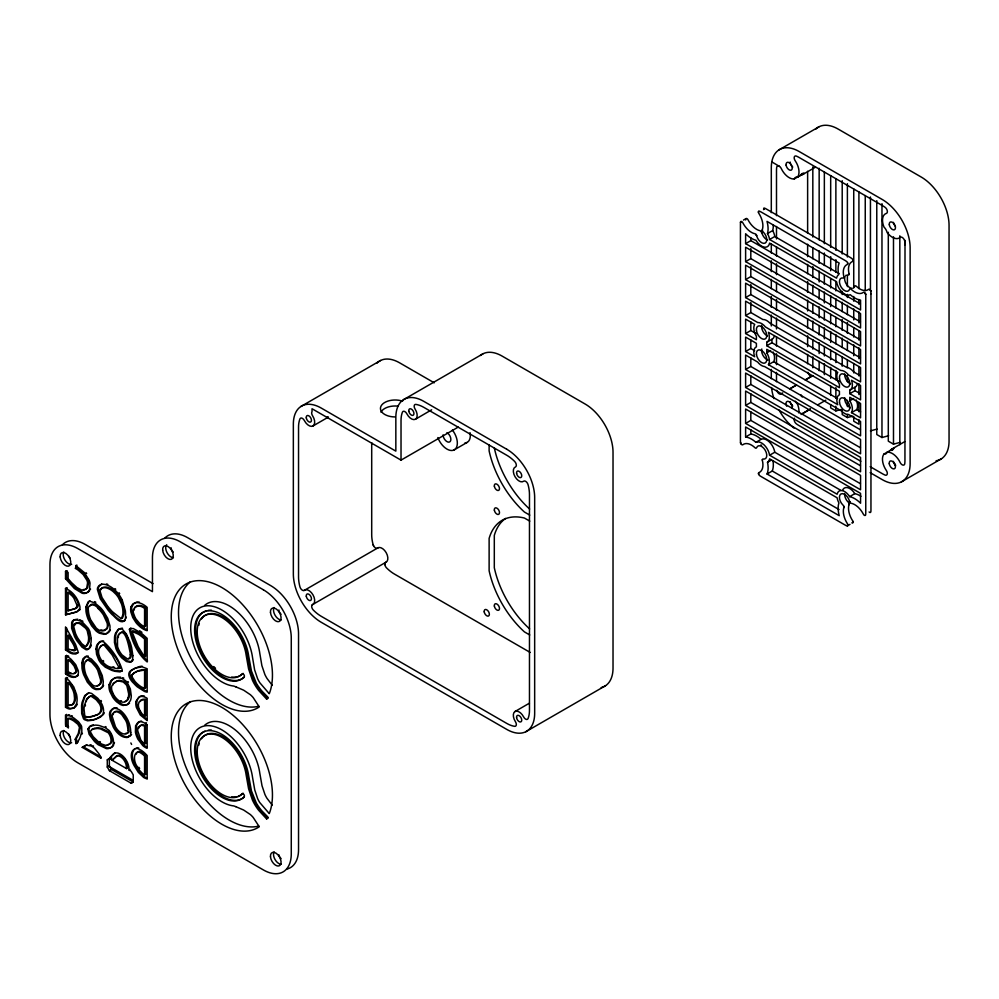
<?xml version="1.0" encoding="UTF-8"?>
<svg xmlns="http://www.w3.org/2000/svg" width="999" height="999" viewBox="0 0 999 999"><rect width="100%" height="100%" fill="white"/><g stroke="black" fill="none" stroke-linecap="round" stroke-linejoin="round"><path stroke-width="1.5" d="M530.194 652.447L394.405 574.05A32.105 18.544 60 0 1 386.526 567.869A3.671 2.123 60 0 1 384.877 564.622L384.877 563.573A3.671 2.123 60 0 1 385.764 562.325A8.254 4.77 60 0 0 386.151 552.609A8.254 4.77 60 0 0 377.547 548.076A3.671 2.123 60 0 1 373.576 545.804L373.114 544.642A32.105 18.544 60 0 1 371.703 534.727L371.703 442.657M758.453 211.85L758.578 211.451A1.836 1.061 60 0 1 759.615 211.239A29.908 17.27 60 0 1 761.575 212.263L844.605 260.202A29.92 17.27 60 0 1 846.565 261.438A1.836 1.061 60 0 1 847.602 262.837L847.664 264.086A1.836 1.061 60 0 1 847.289 264.485A16.146 9.328 60 0 0 843.843 276.586L843.805 277.597A1.836 1.061 60 0 1 843.006 277.997A7.343 4.233 60 0 0 840.946 286.738A7.343 4.233 60 0 0 849.55 289.323L850.087 288.823A1.836 1.061 60 0 1 851.185 289.298A16.146 9.328 60 0 0 863.386 292.357A1.836 1.061 60 0 1 865.309 293.419L865.671 294.518A29.92 17.27 60 0 1 865.771 296.84L865.758 512.562A29.908 17.27 60 0 1 865.671 514.697L865.634 514.922M763.648 209.353L763.773 208.454A1.836 1.061 60 0 1 764.809 208.242A29.908 17.27 60 0 1 766.77 209.266L849.799 257.205A29.92 17.27 60 0 1 851.76 258.441A1.836 1.061 60 0 1 852.796 259.84L852.859 261.089A1.836 1.061 60 0 1 852.484 261.488A16.146 9.328 60 0 0 849.025 273.589L849 274.6A1.836 1.061 60 0 1 848.201 275A7.343 4.233 60 0 0 847.514 274.925M852.796 259.84L852.859 261.089L852.871 260.127M740.559 222.04L740.521 222.265A29.908 17.27 60 0 0 740.434 224.475L740.434 440.197A29.908 17.27 60 0 0 740.521 442.607L740.883 443.706A1.836 1.061 60 0 0 742.806 444.742A16.146 9.328 60 0 1 755.007 447.739A1.836 1.061 60 0 0 756.093 448.214L756.643 447.714A7.343 4.233 60 0 1 765.234 450.274A7.343 4.233 60 0 1 763.199 459.041A1.836 1.061 60 0 0 762.412 459.44L762.374 460.452A16.146 9.328 60 0 1 758.965 472.589A1.836 1.061 60 0 0 758.591 472.989L758.503 473.426M740.871 221.566L740.521 222.265L740.871 221.566A1.836 1.061 60 0 1 742.794 222.74A16.146 9.328 60 0 0 755.007 233.778A1.836 1.061 60 0 1 756.093 234.553L756.643 235.677A7.343 4.233 60 0 0 765.246 243.032A7.343 4.233 60 0 0 763.174 231.905A1.836 1.061 60 0 1 762.374 230.582L762.349 229.533A16.146 9.328 60 0 0 758.89 213.449A1.836 1.061 60 0 1 758.528 212.625L758.441 212.088M758.516 473.688L758.653 474.238A1.836 1.061 60 0 0 759.69 475.636A29.908 17.27 60 0 0 761.575 476.823L844.605 524.762A29.908 17.27 60 0 0 846.628 525.824A1.836 1.061 60 0 0 847.664 525.611L847.714 524.425A1.836 1.061 60 0 0 847.352 523.601A16.146 9.328 60 0 1 843.88 507.517L843.793 506.331A1.836 1.061 60 0 0 843.031 505.144A7.343 4.233 60 0 1 840.933 493.993A7.343 4.233 60 0 1 849.55 501.348L850.186 502.597A1.836 1.061 60 0 0 851.185 503.259A16.146 9.328 60 0 1 863.398 514.223A1.836 1.061 60 0 0 865.459 515.272L865.459 515.272M847.739 525.424L847.714 524.425L847.664 525.611M851.822 522.827A1.836 1.061 60 0 0 852.846 522.614L852.909 521.428A1.836 1.061 60 0 0 852.534 520.604A16.146 9.328 60 0 1 849.063 504.52L848.988 503.334A1.836 1.061 60 0 0 848.226 502.147A7.343 4.233 60 0 1 844.667 493.506M852.984 522.215L852.909 521.428L852.846 522.614M758.466 212.35L758.578 211.451M763.773 208.454L763.711 209.628L763.686 208.629M77.398 606.193L73.889 598.176A18.094 10.452 60 0 0 71.803 595.629L68.119 592.494L69.156 591.895L72.84 595.029A18.094 10.452 60 0 1 74.925 597.577C77.91 600.686 80.882 607.842 74.376 608.791M843.918 506.855L843.88 507.517L843.793 506.331M849.113 503.858L849.063 504.52L848.988 503.334M384.877 563.573L384.877 564.622M131.943 631.555L138.037 646.465L144.58 656.942L145.617 656.343L145.617 638.398L142.657 635.926A43.132 24.9 60 0 0 139.56 633.703C137.7 631.83 130.544 629.62 133.067 631.805M847.751 263.649L847.602 262.837M119.518 668.368L112.088 654.869L104.271 645.317A5.17 2.985 60 0 0 103.147 644.879C92.445 649.263 102.422 666.72 112 667.382A51.761 29.883 60 0 0 114.835 668.156C129.608 672.177 108.129 647.602 105.307 644.717A5.17 2.985 60 0 0 104.183 644.28L100.824 646.003M745.654 219.992A29.908 17.27 60 0 1 745.704 219.268L745.754 219.043M68.119 592.494L68.119 610.764L75.25 608.603L77.422 605.906M75 624.974L75.125 624.363A6.094 3.521 60 0 1 75.912 623.089L79.146 622.627A14.835 8.566 60 0 1 81.344 623.413L86.438 627.459A8.179 4.72 60 0 1 87.3 628.571A7.48 4.321 60 0 1 88.287 630.269L89.573 638.96A30.07 17.358 60 0 1 89.073 642.045L86.913 645.779A3.097 1.786 60 0 1 86.526 645.816M126.061 618.169L126.299 617.107M762.299 229.758L762.374 230.582M118.269 637.624L118.481 636.675M68.119 635.514L68.119 648.863L73.801 650.761A9.316 5.382 60 0 0 74.775 650.599C75.762 645.604 69.893 640.322 68.119 635.514L69.156 634.914L73.589 642.719L76.074 647.839L75.936 649.949A9.316 5.382 60 0 1 74.838 650.162L72.328 649.762M869.118 511.963A1.836 1.061 60 0 0 870.641 512.275L870.866 511.7A29.908 17.27 60 0 0 870.953 509.565L870.953 293.831M743.468 220.067L746.066 218.569A1.836 1.061 60 0 1 747.989 219.743A16.146 9.328 60 0 0 760.202 230.781A1.836 1.061 60 0 1 761.288 231.556L761.825 232.68A7.343 4.233 60 0 0 767.544 240.06M82.18 734.003L82.405 733.191M86.214 701.648L86.551 700.624M90.946 646.303L91.334 645.167M128.097 697.814L127.298 699.662A14.473 8.354 60 0 1 125.487 701.535L125.1 701.735A12.562 7.255 60 0 1 123.676 702.135A11.439 6.606 60 0 1 121.528 701.935A10.365 5.982 60 0 1 119.455 700.986L118.007 699.937A12.825 7.405 60 0 1 115.597 697.489A12.537 7.243 60 0 1 113.636 694.655L111.938 690.671A8.929 5.157 60 0 1 111.563 687.799A9.391 5.42 60 0 1 111.763 686.163L113.199 683.466L116.059 681.543A24.013 13.861 60 0 1 118.706 681.018L123.252 682.005L126.199 684.79A7.605 4.396 60 0 1 126.948 686.101L128.684 693.905A18.881 10.902 60 0 1 128.097 697.814M100.112 647.589L100.412 646.79M131.206 675.574L134.99 681.43A26.149 15.097 60 0 0 137.188 683.641A22.378 12.925 60 0 0 141.259 686.825L144.58 688.411L145.617 687.811L145.617 669.817L142.108 669.617L138.124 670.816A68.469 39.535 60 0 0 134.977 672.477L131.618 674.937L131.356 676.51M119.405 668.418L120.679 667.669L117.82 667.894M113.012 684.902L113.312 684.215M85.976 661.613L87.949 659.427A5.02 2.897 60 0 1 88.986 659.44L92.645 661.675L96.741 666.42A19.156 11.051 60 0 1 98.739 669.692L101.399 676.748L101.536 681.555A12.887 7.443 60 0 1 100.574 683.953L97.265 685.776M104.308 712.824L103.709 714.048M89.922 606.068C91.733 601.523 97.153 605.781 99.176 607.929A23.052 13.312 60 0 1 102.123 611.126A21.778 12.575 60 0 1 104.483 614.373L108.104 622.327A10.065 5.819 60 0 1 108.441 624.737L107.33 628.658L103.434 630.357M76.773 705.232L77.235 704.258M133.292 659.627L132.542 660.826M86.938 699.687L88.811 696.815L91.359 695.704A7.792 4.495 60 0 1 92.632 695.916L96.891 698.863A14.848 8.579 60 0 1 99.038 701.423C103.509 705.744 103.059 713.786 96.029 715.022A84.64 48.876 60 0 1 91.708 716.358L90.547 716.595M109.902 630.993L110.39 630.044M108.866 759.04L113.012 754.345A12.425 7.168 60 0 1 121.803 755.107A12.425 7.168 60 0 1 128.809 766.645L129.133 770.092L131.094 771.216L133.242 774.887L133.229 782.042L131.094 783.204L109.428 770.691L107.28 767.057L107.28 759.864L111.501 757.504L107.28 759.864M132.38 631.468L138.524 634.303A43.132 24.9 60 0 1 141.608 636.525L144.58 638.998L144.58 656.942M139.985 701.585L142.22 699.487A12.6 7.268 60 0 1 144.43 699.238L145.617 699.475L145.617 715.559L144.58 716.158L143.731 715.471A11.014 6.356 60 0 1 141.408 712.911L139.323 709.265A8.566 4.945 60 0 1 138.661 707.192A8.916 5.145 60 0 1 138.386 704.932L138.948 702.185L141.184 700.087M125.412 619.88L124.625 620.891M90.459 647.29L88.449 649.075A6.681 3.859 60 0 1 86.913 649.063L83.029 646.553L77.897 640.047A26.898 15.534 60 0 1 75.624 635.963L72.665 627.659L72.715 621.915A10.09 5.832 60 0 1 74.251 619.78L77.697 619.168M134.865 607.792L137.15 605.719L140.285 605.456A17.333 10.002 60 0 1 143.981 606.743L145.617 607.729L145.617 626.136L144.58 626.735L142.457 625.561A17.395 10.04 60 0 1 139.361 623.051L136.164 619.205A12.675 7.318 60 0 1 135.077 617.382L133.479 613.174A8.504 4.908 60 0 1 133.391 609.602L135.402 606.68L139.248 606.056A17.333 10.002 60 0 1 142.944 607.342L144.58 608.329L144.58 626.735M68.119 718.531L69.78 718.094A22.14 12.787 60 0 1 72.153 718.943A24.413 14.098 60 0 1 74.7 720.316L78.871 723.663L80.407 726.46A6.918 3.996 60 0 1 80.444 727.122L79.308 732.879L76.249 738.673A14.673 8.479 60 0 1 76.873 742.894L75.837 743.493A14.673 8.479 60 0 0 75.212 739.272L78.272 733.478L79.408 727.722A6.918 3.996 60 0 0 79.371 727.06L77.835 724.263L73.664 720.916A24.413 14.098 60 0 0 71.116 719.542A22.14 12.787 60 0 0 68.731 718.693L68.119 718.531L68.119 724.987A13.761 7.942 60 0 0 68.419 727.984A14.673 8.479 60 0 0 65.684 725.898A17.47 10.09 60 0 1 65.497 723.438L65.522 714.984L69.543 715.871A27.035 15.609 60 0 1 73.988 718.106L78.471 721.69L81.169 725.386A5.482 3.159 60 0 1 81.668 726.735L81.868 731.33L80.257 737.062A53.147 30.682 60 0 1 78.197 741.021L76.099 743.681L78.222 741.82M113.761 712.961L114.81 711.8A10.589 6.106 60 0 1 119.318 711.663L120.954 712.549A9.878 5.694 60 0 1 122.914 714.21L126.736 719.867A15.385 8.891 60 0 1 128.034 723.051L129.108 731.768A11.126 6.419 60 0 1 125.487 733.428M113.724 683.516L117.095 680.943A24.013 13.861 60 0 1 119.743 680.419L124.288 681.405L127.235 684.19A7.605 4.396 60 0 1 127.984 685.501L129.72 693.306A18.881 10.902 60 0 1 129.133 697.215L128.334 699.063A14.473 8.354 60 0 1 126.523 700.936L126.136 701.136A12.562 7.255 60 0 1 124.713 701.535M91.808 729.707L94.555 728.171L98.227 727.884A38.099 22.003 60 0 1 101.611 728.358L109.341 732.192A8.679 5.007 60 0 1 109.678 743.955L108.704 744.442A12.338 7.118 60 0 1 107.293 744.705M112.1 760.251L115.11 757.317A8.417 4.858 60 0 1 120.18 756.555L121.428 757.367A8.417 4.858 60 0 1 126.299 766.046L126.548 768.593L127.547 767.969L127.335 765.446A8.417 4.858 60 0 0 122.465 756.767L121.216 755.956A8.417 4.858 60 0 0 116.159 756.718L112.1 760.251L126.548 768.593L127.547 767.444L126.511 768.044M870.953 293.856A29.92 17.27 60 0 0 870.866 291.533L870.504 290.422A1.836 1.061 60 0 0 868.581 289.373A16.146 9.328 60 0 1 856.368 286.301A1.836 1.061 60 0 0 855.281 285.826L854.732 286.326A7.343 4.233 60 0 1 854.095 287.462M76.224 706.106L74.026 707.991L70.579 708.441A12.413 7.168 60 0 1 66.558 706.643L65.522 707.242L65.522 678.084A12.413 7.168 60 0 1 68.956 680.456L73.764 686.9L76.548 694.405A20.667 11.938 60 0 1 76.573 703.783L73.814 708.104L69.543 709.04A12.413 7.168 60 0 1 65.522 707.242M80.22 609.502L76.823 611.788L65.522 614.822L65.522 588.423L67.395 588.074M103.309 714.597L95.867 719.18A97.328 56.194 60 0 1 92.158 720.279L87.575 720.816L84.391 719.63A3.634 2.098 60 0 1 83.429 718.568L81.693 713.623L81.568 705.831A47.003 27.135 60 0 1 82.08 702.384L84.74 695.516L88.986 692.981A11.788 6.806 60 0 1 91.733 693.531L97.727 698.214A17.895 10.327 60 0 1 99.937 701.048C103.834 705.818 106.056 714.922 98.876 717.869M78.334 675.262L77.672 675.898M109.291 631.793L107.78 632.991A17.383 10.04 60 0 1 104.907 633.716L100.4 632.604A14.973 8.641 60 0 1 96.878 630.144L92.657 625.199L89.336 619.043A22.502 12.987 60 0 1 87.025 610.801L87.025 605.307L89.148 601.286A10.24 5.907 60 0 1 89.96 600.861M75.187 650.374L75.387 649.625M129.545 703.196L127.235 704.645L124.326 704.857A14.535 8.392 60 0 1 121.054 703.708L117.707 701.286A16.109 9.303 60 0 1 113.736 696.59L110.926 690.933A12.7 7.33 60 0 1 110.052 684.715L111.826 680.219L114.848 677.921M126.973 737.637L129.021 735.888M82.218 747.364L86.413 745.204L91.096 745.966A13.099 7.567 60 0 1 94.63 748.376L98.926 753.758A17.308 9.99 60 0 1 101.149 758.291L82.218 747.364L86.851 744.73M78.446 652.647L73.751 653.246A21.154 12.213 60 0 1 70.717 652.135L66.558 649.325L66.558 627.847M138.873 721.915L136.626 725.149L136.451 731.518A15.872 9.166 60 0 0 139.048 738.748L143.756 744.929A12.637 7.293 60 0 0 147.103 747.24M134.016 673.126L132.33 674.8A3.322 1.923 60 0 0 132.168 675.224L132.305 675.711M129.133 770.092L130.082 769.43M761.613 445.054L761.288 445.217A1.836 1.061 60 0 1 760.639 445.079M458.241 427.097L401.024 460.127L401.024 420.417A32.105 18.544 60 0 1 402.435 412.137A3.671 2.123 60 0 1 406.868 413.811A8.254 4.77 60 0 0 415.472 419.23L431.643 409.802M891.52 449.275L904.819 441.583M300.849 406.518L380.557 360.502M778.87 149.95L819.03 126.773M529.395 703.196L515.022 711.5A8.254 4.77 60 0 0 515.409 721.665A3.671 2.123 60 0 1 514.647 726.335A32.105 18.544 60 0 1 506.768 723.413L321.241 616.308A32.105 18.544 60 0 1 313.361 610.127A3.671 2.123 60 0 1 312.6 604.57A8.254 4.77 60 0 0 312.987 594.855A8.254 4.77 60 0 0 304.37 590.322A3.671 2.123 60 0 1 299.95 586.888A32.105 18.544 60 0 1 298.539 576.972L298.539 427.16A32.105 18.544 60 0 1 299.95 418.881A3.671 2.123 60 0 1 304.37 420.554A8.254 4.77 60 0 0 312.987 425.974L328.421 417.058L327.21 417.082M65.522 571.366A14.673 8.479 60 0 0 68.119 572.464L68.119 578.571L68.968 579.632A41.658 24.051 60 0 0 71.791 582.842L76.886 587.512L81.456 589.947A11.114 6.419 60 0 0 84.103 589.972L85.277 589.41A13.661 7.88 60 0 0 86.701 587.899L87.587 582.979A8.067 4.658 60 0 0 86.863 580.244L83.129 574.512L78.134 570.117A33.467 19.318 60 0 0 76.186 568.843L75.437 568.394A14.673 8.479 60 0 0 75.837 565.634L84.316 572.514L89.236 580.382A11.713 6.768 60 0 1 90.022 583.229L89.498 589.647A16.796 9.703 60 0 1 87.1 592.619L85.277 593.369A14.923 8.616 60 0 1 82.168 593.244L74.401 588.536L65.522 578.721L65.522 571.366L66.558 570.766A14.673 8.479 60 0 0 67.433 571.216M75.837 565.634L76.873 565.034M75.437 568.394L76.473 567.794A14.673 8.479 60 0 0 76.811 566.008M65.522 578.721L66.558 578.121L66.558 570.766M403.346 399.775L483.054 353.758M771.802 161.888L779.445 166.396A3.671 2.123 60 0 1 781.318 168.644A13.949 8.054 60 0 0 794.305 178.946L800.786 175.2A13.949 8.054 60 0 0 804.008 173.364A7.343 4.233 60 0 0 803.396 173.302M794.305 178.946A7.343 4.233 60 0 1 797.527 177.11L804.008 173.364M68.119 610.764L70.405 609.877M745.616 243.631L860.564 310.002L860.564 300.125A23.489 13.561 60 0 1 850.261 294.705A11.563 6.668 60 0 1 842.12 292.17A11.563 6.668 60 0 1 836.588 281.768L769.605 243.094A11.563 6.668 60 0 1 764.06 247.103A11.563 6.668 60 0 1 755.931 240.247A23.489 13.561 60 0 1 745.616 233.754L745.616 243.631L750.811 240.634L860.414 303.921M767.482 233.566A23.489 13.561 60 0 0 767.02 221.391L839.16 263.049A23.489 13.561 60 0 0 838.698 274.688A11.563 6.668 60 0 0 836.588 278.172L769.592 239.498A11.563 6.668 60 0 0 767.482 233.566L772.677 230.569A23.489 13.561 60 0 0 773.263 224.925M769.592 239.498L774.787 236.501L839.098 273.639M65.522 649.924L65.522 626.91L75.512 644.355L78.009 651.398A4.458 2.572 60 0 1 77.86 652.459L75.924 654.02L72.715 653.846A21.154 12.213 60 0 1 69.68 652.734L65.522 649.924L66.558 649.325M144.58 608.329L145.617 607.729M745.616 261.613L860.564 327.972L860.564 313.599L745.616 247.228L745.616 261.613L750.811 258.616L860.414 321.89M68.119 660.089L68.881 660.576A14.411 8.317 60 0 1 71.116 662.399L74.051 665.958L75.699 669.892A4.97 2.872 60 0 1 75.674 671.865L74.176 673.701L70.767 673.801A14.011 8.092 60 0 1 68.119 672.639L68.119 660.089L69.918 659.977A14.411 8.317 60 0 1 72.153 661.8L75.087 665.359L76.736 669.293A4.97 2.872 60 0 1 76.711 671.266L75.649 672.839L73.551 673.451M745.616 279.583L860.564 345.954L860.564 331.568L745.616 265.21L745.616 279.583L750.811 276.586L860.414 339.872M65.522 673.788L65.522 655.881L66.621 656.318A17.97 10.377 60 0 1 71.016 659.19L75.674 664.56L78.209 670.554A8.766 5.057 60 0 1 78.184 674.088C77.385 677.734 72.702 678.059 69.905 676.548A17.957 10.365 60 0 1 65.522 673.788L66.558 673.189L66.558 655.294M68.119 672.639L69.156 672.04M437.849 437.574A14.673 8.479 60 0 0 454.108 449.937L467.082 442.445M68.119 682.804L69.156 682.205L70.205 683.266A10.627 6.131 60 0 1 71.578 685.027L73.826 689.235A16.296 9.403 60 0 1 75.137 693.456L75.562 697.627A17.582 10.152 60 0 1 75.025 701.148L74.163 703.034A13.611 7.855 60 0 1 72.927 704.382L68.119 705.594L68.119 682.804L69.168 683.865A10.627 6.131 60 0 1 70.529 685.626L72.79 689.834A16.296 9.403 60 0 1 74.101 694.055L74.525 698.226A17.582 10.152 60 0 1 73.988 701.748L73.127 703.633A13.611 7.855 60 0 1 71.891 704.982L68.119 705.594M144.58 638.998L145.617 638.398M745.616 297.565L860.564 363.936L860.564 349.55L745.616 283.179L745.616 297.565L750.811 294.568L860.414 357.842M745.616 315.547L757.717 322.527A11.014 6.356 60 0 1 765.434 326.973L840.758 370.467A11.014 6.356 60 0 1 848.476 374.925L860.564 381.905L860.564 367.52L745.616 301.161L745.616 315.547L750.811 312.55L762.899 319.53A11.014 6.356 60 0 1 769.817 323.052L846.752 367.47A11.014 6.356 60 0 1 853.658 371.928L860.376 375.811M133.928 673.076A68.469 39.535 60 0 1 137.088 671.415L145.617 669.817M65.684 725.898L66.721 725.299A14.673 8.479 60 0 1 68.556 726.61M745.616 333.516L756.393 339.735L756.393 336.263A11.014 6.356 60 0 1 754.695 324.375L745.616 319.143L745.616 333.516L750.811 330.519L756.193 333.629M84.878 716.907L84.041 708.903A43.132 24.9 60 0 1 84.415 705.556L86.763 698.651L90.322 696.303A7.792 4.495 60 0 1 91.583 696.515L95.854 699.462A14.848 8.579 60 0 1 98.002 702.022C102.472 706.343 102.023 714.385 94.992 715.621A84.64 48.876 60 0 1 90.672 716.957L84.952 717.032L85.914 716.308M304.046 590.509L378.159 547.702M745.616 351.498L754.682 356.73A11.014 6.356 60 0 1 756.393 346.828L756.393 343.331L745.616 337.113L745.616 351.498L750.811 348.501L754.695 350.749M75.212 739.272L76.249 738.673M141.184 700.087A12.6 7.268 60 0 1 143.394 699.837L145.617 699.475M312.275 604.757L386.401 561.975M766.77 342.257A11.014 6.356 60 0 0 768.456 332.317L837.736 372.315A11.014 6.356 60 0 0 839.422 384.203L839.422 387.674L766.77 345.729L766.77 342.257L771.952 339.26A11.014 6.356 60 0 0 774.425 335.564M766.77 345.729L771.952 342.732L839.222 381.568M766.77 352.822L766.77 349.325L839.422 391.271L839.422 394.767A11.014 6.356 60 0 0 837.724 404.67L768.468 364.685A11.014 6.356 60 0 0 766.77 352.822L770.654 350.574M745.616 369.48L860.564 435.839L860.564 421.453L848.513 414.498A11.014 6.356 60 0 1 841.57 410.989L764.622 366.558A11.014 6.356 60 0 1 757.667 362.05L745.616 355.095L745.616 369.48L750.811 366.483L860.414 429.757M768.468 364.685L773.663 361.688L837.587 398.601M144.58 726.011L145.617 725.411L145.617 743.381L144.58 743.98L142.058 741.608A10.527 6.081 60 0 1 140.747 739.809L137.725 730.793A11.326 6.543 60 0 1 138.399 727.26L141.121 725.137L144.58 726.011L144.58 743.98M745.616 387.45L860.564 453.821L860.564 439.435L745.616 373.064L745.616 387.45L750.811 384.453L860.414 447.739M107.28 767.057L109.353 765.858L109.353 758.666M109.428 770.691L111.501 769.492L133.167 782.005L131.094 783.204M745.616 405.432L860.564 471.79L860.564 457.417L745.616 391.046L745.616 405.432L750.811 402.435L860.414 465.709M145.617 755.381L145.617 774.362L144.58 774.949L144.58 755.981L145.617 755.381L144.118 754.058A18.631 10.752 60 0 0 141.046 751.985L139.51 751.273A12.275 7.093 60 0 0 135.989 754.345M789.759 388.823L796.253 385.077M805.206 379.907L812.674 375.599M790.084 388.798L796.578 385.052M805.656 379.807L812.137 376.061M266.608 699.05A71.541 41.309 60 0 0 267.769 697.015L262.35 691.52A28.896 16.683 60 0 1 259.615 688.161L258.142 686.088A26.136 15.097 60 0 1 256.206 682.941L251.448 671.003L248.701 656.106A38.536 22.24 60 0 0 210.402 610.801A38.536 22.24 60 0 0 200.961 654.095A38.536 22.24 60 0 0 244.168 676.897A1.836 1.061 60 0 0 243.856 674.625A1.836 1.061 60 0 0 242.045 673.95A34.865 20.13 60 0 1 202.959 653.321A34.865 20.13 60 0 1 211.488 614.148A34.865 20.13 60 0 1 246.154 655.144L248.601 668.993L252.46 680.269A29.758 17.183 60 0 0 255.095 685.252L256.194 687A35.914 20.729 60 0 0 258.616 690.409L266.608 699.05L267.657 698.451A71.541 41.309 60 0 0 268.057 697.789M745.616 423.401L860.564 489.772L860.564 475.387L745.616 409.028L745.616 423.401L750.811 420.404L860.414 483.691M745.616 436.963A23.489 13.561 60 0 1 755.918 442.332A11.563 6.668 60 0 1 764.048 444.83A11.563 6.668 60 0 1 769.592 455.232L837.15 494.23A10.789 6.231 60 0 1 849.649 496.64A23.489 13.561 60 0 1 860.564 503.234L860.564 493.369L745.616 426.998L745.616 436.963L750.811 433.966A23.489 13.561 60 0 1 761.101 439.335A11.563 6.668 60 0 1 769.23 441.833A11.563 6.668 60 0 1 774.787 452.235L840.983 490.447M802.597 413.449L810.376 408.953M801.111 414.473L810.189 409.228M817.994 404.72L825.823 400.199M755.918 442.332L761.101 439.335M849.799 390.197A11.014 6.356 60 0 0 851.485 380.257L860.564 385.502L860.564 399.887L849.799 393.668L849.799 390.197L854.994 387.2A11.014 6.356 60 0 0 857.467 383.504M849.799 393.668L854.994 390.671L860.376 393.781M849.799 400.761L849.799 397.265L860.564 403.484L860.564 417.857L851.498 412.624A11.014 6.356 60 0 0 849.799 400.761L853.695 398.514M769.592 455.232L774.787 452.235M851.498 412.624L856.692 409.627L860.576 411.875M767.519 462.325A11.563 6.668 60 0 0 769.605 458.828L837.137 497.814A10.789 6.231 60 0 0 838.91 502.909A23.489 13.561 60 0 0 839.21 515.659L767.07 474.013A23.489 13.561 60 0 0 767.519 462.325L771.403 460.077M767.07 474.013L772.264 471.016A23.489 13.561 60 0 0 773.014 460.976M870.179 466.67L882.229 473.626A32.105 18.531 60 0 0 885.039 475.049A3.671 2.123 60 0 0 887.224 474.125A3.671 2.123 60 0 0 886.3 470.429A13.949 8.054 60 0 1 883.94 454.058L893.618 448.464A7.343 4.233 60 0 1 892.144 450.149M266.608 818.905A71.553 41.309 60 0 0 267.769 816.87L262.35 811.363A28.896 16.683 60 0 1 259.615 808.016L258.142 805.943A26.136 15.097 60 0 1 256.206 802.784L251.448 790.858L248.701 775.961A38.536 22.24 60 0 0 210.402 730.656A38.536 22.24 60 0 0 200.961 773.938A38.536 22.24 60 0 0 244.168 796.74A1.836 1.061 60 0 0 243.856 794.467A1.836 1.061 60 0 0 242.045 793.793A34.865 20.13 60 0 1 202.959 773.164A34.865 20.13 60 0 1 211.488 734.003A34.865 20.13 60 0 1 246.154 774.999L248.601 788.848L252.46 800.112A29.758 17.183 60 0 0 255.095 805.107L256.194 806.842A35.914 20.729 60 0 0 258.616 810.251L266.608 818.905L267.657 818.306A71.553 41.309 60 0 0 268.057 817.644M849.649 496.64L854.832 493.643A23.489 13.561 60 0 1 860.938 496.278M901.323 481.918L941.495 458.728M847.402 525.861L849.999 524.363M525.811 731.73L605.519 685.714M802.909 174.4L815.559 167.108M77.298 676.148L74.138 676.785L70.954 675.948A17.957 10.365 60 0 1 66.558 673.189M88.611 692.644L85.24 695.741L83.117 701.785A47.003 27.135 60 0 0 82.605 705.232L82.73 713.024L84.465 717.969A3.634 2.098 60 0 0 85.427 719.03L88.624 720.217L93.194 719.68A97.328 56.194 60 0 0 96.903 718.581M124.288 621.128C119.43 623.9 115.322 616.895 111.95 614.46A53.172 30.694 60 0 1 108.079 610.152L100.287 598.813L97.378 589.51A9.278 5.357 60 0 1 97.69 587.474C100.824 580.906 110.152 585.714 113.986 589.21A20.529 11.851 60 0 1 122.315 600.199M122.29 670.991L116.084 670.729A57.28 33.079 60 0 1 112.762 669.742L106.331 666.583L102.323 662.999A12.775 7.368 60 0 1 99.8 659.365L97.627 653.846L97.065 648.501A17.92 10.34 60 0 1 98.089 644.08L100.512 641.346L103.134 640.921A8.816 5.095 60 0 1 103.634 641.021M96.903 718.581L98.451 717.969M101.723 583.928L98.726 586.875A9.278 5.357 60 0 0 98.414 588.911L101.324 598.214L109.128 609.552A53.172 30.694 60 0 0 112.987 613.861C116.046 618.231 126.461 626.435 125.524 615.259A27.185 15.697 60 0 0 125.375 610.864L122.29 600.212M138.574 666.795L134.253 668.718A81.194 46.878 60 0 0 132.205 669.842C125.449 672.614 130.095 680.144 133.804 683.403A29.308 16.921 60 0 0 137.3 686.862L144.455 691.42A21.528 12.438 60 0 0 147.165 692.157L147.165 668.743L142.058 666.808L135.852 668.006M73.901 608.953L71.528 609.602M830.681 404.795L830.681 407.917L835.876 410.914L841.183 409.478M842.207 409.89L842.207 414.56L847.389 417.557L852.696 416.133M870.441 430.869L877.072 429.083M876.772 200.662L876.772 434.528L881.967 437.525L888.598 435.739M888.298 232.255L888.298 441.171L893.493 444.168L900.124 442.382M93.269 724.799C84.403 726.835 91.371 737.462 95.467 740.783A28.034 16.184 60 0 0 99.213 744.13L107.38 748.014A16.471 9.515 60 0 0 110.864 747.514A12.862 7.43 60 0 0 113.611 745.204M139.435 666.545L142.133 666.171M65.522 614.822L76.611 612.05L79.883 608.491A7.18 4.146 60 0 0 79.982 606.93C78.471 599.163 73.014 591.383 65.522 588.423M89.473 716.758L86.901 716.783M120.629 677.16L117.632 677.135A27.822 16.071 60 0 0 115.734 677.572M88.399 656.193L87.912 656.093A9.116 5.257 60 0 0 86.164 656.218L83.279 659.914L83.054 667.794A24.226 13.986 60 0 0 84.653 674L88.362 681.58L93.119 686.975A11.938 6.893 60 0 0 97.153 688.985L100.2 688.835L102.51 687.187A16.046 9.266 60 0 0 103.559 685.414M102.61 630.282L100.924 629.832M90.035 744.68L91.433 745.079M68.706 714.71L69.643 714.959M106.456 583.953L107.817 584.353M121.541 617.894L122.103 618.031A1.811 1.049 60 0 0 122.502 617.944L123.851 614.235A23.327 13.474 60 0 0 123.938 610.377L123.826 609.053A21.179 12.225 60 0 0 123.152 605.494A19.343 11.164 60 0 0 122.452 603.159L119.468 597.015A15.996 9.228 60 0 0 116.908 593.618L114.223 591.021A20.417 11.788 60 0 0 111.164 588.886A19.718 11.389 60 0 0 105.931 587.05L103.084 587.3L101.361 588.761A5.382 3.109 60 0 0 101.061 589.685M79.72 619.692L80.769 620.129M122.727 677.697L123.814 678.159M105.332 726.585L106.169 727.01M145.617 725.411L142.158 724.537L139.435 726.66A11.326 6.543 60 0 0 138.986 727.921M94.668 601.585L95.817 602.222M779.445 166.396L779.008 166.146A3.671 2.123 60 0 0 776.685 167.407A32.118 18.544 60 0 0 776.498 170.642L776.498 215.647M113.124 759.64C106.543 758.79 111.289 757.017 114.048 753.745A12.425 7.168 60 0 1 115.122 752.859M860.801 461.263L799.2 425.686A32.105 18.531 60 0 1 796.39 423.863A3.671 2.123 60 0 1 794.542 418.194M870.179 472.664L882.229 479.62A39.448 22.777 60 0 0 910.126 463.524L910.126 247.789A39.448 22.777 60 0 0 882.229 199.475L799.2 151.536A39.448 22.777 60 0 0 771.303 167.645L771.303 212.65M772.264 471.016L839.06 509.577M434.24 382.817L399.6 362.824A39.448 22.777 60 0 0 376.81 363.299M529.757 515.122L524.438 512.05A72.477 41.846 60 0 1 489.123 450.886L489.123 444.73M529.757 521.116L524.438 518.044A72.477 41.846 60 0 0 489.123 538.424L489.123 570.729A72.477 41.846 60 0 0 524.438 631.892L529.757 634.977M401.024 460.127L312.025 408.741L312.025 411.65A3.671 2.123 60 0 0 312.6 415.809A8.254 4.77 60 0 1 312.987 425.974M153.047 583.616L85.115 544.393A39.448 22.777 60 0 0 62.325 544.867M83.254 746.765L100.924 756.967M108.666 766.221L132.817 780.169M76.473 567.794L77.223 568.244A33.467 19.318 60 0 1 79.171 569.517L84.166 573.913L87.9 579.645A8.067 4.658 60 0 1 88.624 582.38L87.737 587.3A13.661 7.88 60 0 1 86.314 588.811L85.14 589.373A11.114 6.419 60 0 1 83.367 589.51M147.19 719.555L141.334 714.422L137.425 706.867A12.45 7.18 60 0 1 136.851 701.922L137.625 698.963L139.972 696.49A15.822 9.128 60 0 1 144.356 696.041M147.552 661.001C138.661 652.797 132.705 640.534 130.457 628.783A3.634 2.098 60 0 1 130.869 627.996M139.623 630.744L140.759 631.505A47.053 27.16 60 0 1 141.92 632.33M144.743 742.707L145.617 743.381M98.776 742.145L93.119 736.575L90.472 731.98A2.31 1.336 60 0 1 90.41 731.305L92.145 729.233L97.19 728.483A38.099 22.003 60 0 1 100.574 728.958L108.304 732.791A8.679 5.007 60 0 1 108.641 744.555L107.667 745.042A12.338 7.118 60 0 1 105.432 745.279L101.798 744.068A20.592 11.888 60 0 1 98.776 742.145M144.768 714.872L145.617 715.559M98.139 608.528C95.092 603.296 86.663 603.408 88.412 610.851A18.219 10.514 60 0 0 89.061 614.959A19.356 11.176 60 0 0 90.784 619.954L96.166 627.921A11.613 6.706 60 0 0 98.214 629.557A11.014 6.356 60 0 0 99.888 630.431C103.421 632.292 108.029 629.432 107.405 625.337A10.065 5.819 60 0 0 107.068 622.926L103.446 614.972A21.778 12.575 60 0 0 101.074 611.725A23.052 13.312 60 0 0 98.139 608.528M144.58 755.981L143.082 754.657A18.631 10.752 60 0 0 139.997 752.584L138.461 751.872A12.275 7.093 60 0 0 135.901 764.372L139.361 770.154L143.032 774.025A8.966 5.182 60 0 0 144.58 774.962M267.657 698.451L259.653 689.809A35.914 20.729 60 0 1 257.23 686.4L256.131 684.652A29.758 17.183 60 0 1 253.496 679.67L249.638 668.393L247.19 654.545A34.865 20.13 60 0 0 227.148 619.78A34.865 20.13 60 0 0 201.473 618.918M267.657 818.306L259.653 809.652A35.914 20.729 60 0 1 257.23 806.243L256.131 804.507A29.758 17.183 60 0 1 253.496 799.512L249.638 788.248L247.19 774.4A34.865 20.13 60 0 0 227.148 739.622A34.865 20.13 60 0 0 201.473 738.761M272.203 685.214L267.083 678.558A22.877 13.199 60 0 1 264.872 674.487L261.875 665.621L259.802 653.334A44.031 25.425 60 0 0 236.775 611.338A44.031 25.425 60 0 0 204.683 605.369M272.24 805.107L266.945 798.251A20.929 12.088 60 0 1 264.91 794.417L262.013 785.751L259.802 773.176A44.031 25.425 60 0 0 236.775 731.181A44.031 25.425 60 0 0 204.683 725.224M103.084 660.501L103.709 661.238M86.014 572.689L86.663 573.488M850.024 502.372L849.55 501.348L850.186 502.597M66.558 578.121L75.437 587.936L83.204 592.644A14.923 8.616 60 0 0 86.314 592.769L88.137 592.02A16.796 9.703 60 0 0 89.523 590.771M756.093 234.553L756.643 235.677L756.28 234.815M100.974 700.449L101.486 701.236M138.849 767.257L139.635 768.481M109.353 765.858L111.501 769.492M130.857 742.944L131.606 744.442M761.288 231.556L761.738 232.392M761.463 231.818L761.825 232.68M849.862 502.122L849.724 501.873M373.114 544.642L373.576 545.804M740.571 442.882L740.883 443.706M870.504 290.422L870.816 291.246M865.309 293.419L865.634 294.243M740.521 442.607L740.746 443.431M870.641 290.697L870.853 291.521M865.446 293.681L865.671 294.518M762.324 460.164L762.337 459.652M849.088 273.876L849.063 274.388M758.653 474.238L758.528 473.189M849.063 503.596L849.063 504.52M843.88 506.593L843.88 507.517M905.007 240.347L904.944 460.527A32.105 18.531 60 0 1 904.757 463.661A3.671 2.123 60 0 1 902.871 465.084A3.671 2.123 60 0 1 900.136 462.45A13.949 8.054 60 0 0 887.137 452.21A7.343 4.233 60 0 1 883.94 454.058M899.824 235.789L899.824 444.717M893.493 236.813L893.493 444.168M881.967 203.659L881.967 437.525M870.441 197.003L870.441 290.547M865.246 195.567L865.246 290.672M858.915 191.908L858.915 288.574M858.915 299.488L858.915 304.158M858.915 311.963L858.915 322.877M858.915 330.669L858.915 340.022M858.915 347.814L858.915 358.728M858.915 366.533L858.915 375.886M858.915 383.678L858.915 394.593M858.915 402.385L858.915 411.738M858.915 419.543L858.915 424.213L853.733 421.216L853.733 416.546M854.994 387.2L854.994 390.671M853.733 188.911L853.733 287.138M853.733 296.491L853.733 301.174M853.733 308.966L853.733 319.88M853.733 327.672L853.733 337.025M853.733 344.817L853.733 355.731M853.733 363.536L853.733 372.889M847.389 183.691L847.389 256.98M847.389 275.687L847.389 286.601M847.389 294.393L847.389 297.515M847.389 305.307L847.389 314.66M847.389 322.452L847.389 333.366M847.389 341.171L847.389 350.524M847.389 359.877L847.389 367.669M847.389 375.462L847.389 381.705M847.389 400.412L847.389 406.643M847.389 414.448L847.389 417.557M842.207 180.707L842.207 253.983M842.207 291.396L842.207 294.518M842.207 302.31L842.207 311.663M842.207 319.455L842.207 330.369M842.207 338.174L842.207 347.527M842.207 356.88L842.207 366.233M835.876 178.609L835.876 250.324M835.876 259.678L835.876 272.153M835.876 281.506L835.876 290.859M835.876 298.651L835.876 308.004M835.876 317.357L835.876 326.723M835.876 334.515L835.876 343.868M835.876 353.221L835.876 362.575M835.876 370.367L835.876 379.72M835.876 387.525L835.876 398.439M835.876 406.231L835.876 410.914M830.681 175.612L830.681 247.327M830.681 256.681L830.681 270.717M830.681 278.509L830.681 287.862M830.681 295.654L830.681 306.568M830.681 314.36L830.681 323.726M830.681 331.518L830.681 342.432M830.681 350.224L830.681 359.578M830.681 367.37L830.681 378.284M830.681 386.089L830.681 395.442M824.35 171.915L824.35 243.656M824.35 253.009L824.35 265.484M824.35 274.85L824.35 284.203M824.35 292.008L824.35 302.922M824.35 310.714L824.35 320.067M824.35 327.872L824.35 338.786M824.35 346.591L824.35 355.944M824.35 363.736L824.35 374.662M819.155 168.282L819.155 239.91M819.155 250.811L819.155 263.261M819.155 271.054L819.155 281.955M819.155 289.735L819.155 299.076M819.155 306.868L819.155 317.769M819.155 325.549L819.155 334.89M819.155 342.682L819.155 353.584M819.155 361.363L819.155 370.704M812.824 166.97L812.824 237.013M812.824 247.914L812.824 258.803M812.824 266.583L812.824 277.485M812.824 285.264L812.824 294.605M812.824 303.946L812.824 313.286M812.824 321.066L812.824 330.407M812.824 339.747L812.824 349.088M812.824 356.868L812.824 367.757M807.629 171.279L807.629 233.366M807.629 244.231L807.629 256.643M807.629 264.398L807.629 273.714M807.629 281.481L807.629 292.345M807.629 300.1L807.629 310.964M807.629 318.718L807.629 328.034M807.629 335.801L807.629 346.665M807.629 354.42L807.629 363.736M776.498 226.511L776.498 238.923M776.498 246.691L776.498 255.994M776.498 263.761L776.498 274.625M776.498 282.38L776.498 291.696M776.498 299.45L776.498 310.314M776.498 318.082L776.498 328.946M776.498 336.7L776.498 346.016M776.498 353.771L776.498 364.635M776.498 372.402L776.498 381.705M771.952 339.26L771.952 342.732M771.303 243.694L771.303 252.997M771.303 260.764L771.303 271.628M771.303 279.383L771.303 288.699M771.303 296.453L771.303 307.317M771.303 315.085L771.303 325.949M771.303 369.405L771.303 378.708M750.811 237.812L750.811 240.634M750.811 248.551L750.811 258.616M750.811 266.521L750.811 276.586M750.811 284.503L750.811 294.568M750.811 302.472L750.811 312.55M750.811 321.89L750.811 330.519M750.811 339.872L750.811 348.501M750.811 357.854L750.811 366.483M750.811 375.824L750.811 384.453M750.811 393.806L750.811 402.435M750.811 411.775L750.811 420.404M750.811 429.695L750.811 433.966M147.165 724.999L147.165 748.276A12.637 7.293 60 0 1 142.72 745.516L138.012 739.347A15.872 9.166 60 0 1 135.414 732.117L135.589 725.749L137.837 722.514A12.762 7.368 60 0 1 147.178 724.962M144.58 670.416L144.58 688.411M144.58 700.074L144.58 716.158M66.558 587.824L66.558 614.235M66.558 677.484L66.558 706.643M66.558 714.385L66.558 722.889A17.47 10.09 60 0 0 66.696 725.262M797.527 177.11A13.949 8.054 60 0 0 795.192 160.752A3.671 2.123 60 0 1 794.28 157.055A3.671 2.123 60 0 1 796.465 156.144A32.118 18.544 60 0 1 799.2 157.53L882.229 205.469A32.105 18.544 60 0 1 885.102 207.33A3.671 2.123 60 0 1 887.274 210.777A3.671 2.123 60 0 1 886.363 213.399A13.949 8.054 60 0 0 883.99 227.06A7.343 4.233 60 0 1 887.124 232.517A13.949 8.054 60 0 0 900.149 237.387A3.671 2.123 60 0 1 902.884 237.924A3.671 2.123 60 0 1 904.769 241.533A32.105 18.544 60 0 1 904.944 244.792M800.786 175.2A7.343 4.233 60 0 1 801.385 174.163M801.797 173.789A7.343 4.233 60 0 1 802.809 173.351M807.904 372.277A3.671 2.123 60 0 0 809.914 375.524A3.671 2.123 60 0 0 812.437 375.861A13.936 8.042 60 0 1 812.686 375.649M776.76 390.259A3.671 2.123 60 0 0 778.77 393.494A3.671 2.123 60 0 0 781.305 393.843A13.949 8.054 60 0 1 782.729 392.932M798.813 412.937A13.949 8.054 60 0 0 797.489 404.145A7.343 4.233 60 0 1 795.304 401.186M802.234 396.978A13.949 8.054 60 0 0 800.786 394.867A7.343 4.233 60 0 0 801.048 395.729M893.618 448.464A13.949 8.054 60 0 0 890.434 450.312A7.343 4.233 60 0 0 891.62 450.312M815.559 129.308A39.448 22.777 60 0 1 838.124 129.058L921.153 176.998A39.448 22.777 60 0 1 949.05 225.312L949.05 441.046A39.448 22.777 60 0 1 936.1 460.764M792.719 406.131A4.408 2.547 60 0 1 790.197 401.76M792.457 405.706A6.056 3.496 60 0 1 791.333 404.158M786.725 406.231A4.408 2.547 60 0 1 788.573 401.448A4.408 2.547 60 0 1 792.032 408.216M895.416 465.259A4.408 2.547 60 0 1 893.406 461.351M895.678 465.297A6.056 3.496 60 0 1 894.093 462.887M895.454 226.273A4.408 2.547 60 0 1 893.456 222.352M792.769 167.095A4.408 2.547 60 0 1 790.184 162.063M793.968 428.096A39.448 22.777 60 0 1 778.87 409.777M773.963 398.613A39.448 22.777 60 0 1 771.528 387.537M856.131 399.9A11.014 6.356 60 0 1 856.692 409.627M850.649 383.903A7.343 4.233 60 0 1 844.63 374.038M850.324 407.742A7.343 4.233 60 0 1 844.667 397.652M773.101 351.96A11.014 6.356 60 0 1 773.663 361.688M767.607 335.964A7.343 4.233 60 0 1 761.7 325.324M768.006 360.065A7.343 4.233 60 0 1 761.787 348.976M772.677 230.569A11.563 6.668 60 0 1 774.787 236.501M851.872 288.311A7.343 4.233 60 0 1 846.128 283.741A7.343 4.233 60 0 1 845.042 276.473M845.803 275.487A7.343 4.233 60 0 1 846.315 275.175M853.646 287.862A7.343 4.233 60 0 1 853.121 288.149M842.569 490.384A10.789 6.231 60 0 1 854.832 493.643M131.593 734.427A14.948 8.629 60 0 1 120.03 733.741L118.419 732.217A14.948 8.629 60 0 1 114.323 726.46L111.339 719.043L110.527 714.198A11.863 6.843 60 0 1 111.064 711.038L113.312 708.416A14.51 8.379 60 0 1 117.183 707.929M113.187 714.685A7.955 4.595 60 0 1 113.349 713.923M281.069 614.21A3.671 2.123 60 0 1 280.632 613.823M280.22 613.361A3.671 2.123 60 0 1 278.921 610.014M281.231 619.942A7.517 4.346 60 0 1 275.062 615.247A7.517 4.346 60 0 1 274.076 607.542M173.264 551.96A3.671 2.123 60 0 1 171.116 547.777M173.426 557.704A7.517 4.346 60 0 1 166.97 552.484A7.517 4.346 60 0 1 166.708 544.742M281.231 864.272A7.517 4.346 60 0 1 275.062 859.577A7.517 4.346 60 0 1 274.076 851.885M281.069 858.541A3.671 2.123 60 0 1 278.958 854.894M70.33 736.738A3.671 2.123 60 0 1 68.781 734.053M71.653 742.769A7.517 4.346 60 0 1 65.072 738.661A7.517 4.346 60 0 1 63.786 730.469M70.33 558.316A3.671 2.123 60 0 1 68.968 556.218M71.653 564.348A7.517 4.346 60 0 1 65.072 560.252A7.517 4.346 60 0 1 63.786 552.047M71.503 715.634A27.035 15.609 60 0 1 72.415 716.046M114.423 742.457A12.862 7.43 60 0 1 114.123 743.943M100.487 742.032A20.592 11.888 60 0 1 99.813 741.545M115.022 588.611A20.529 11.851 60 0 1 115.722 589.235M119.068 592.782A20.529 11.851 60 0 1 119.68 593.581M243.082 793.194A34.865 20.13 60 0 1 238.062 796.403M236.576 796.79A34.865 20.13 60 0 1 231.693 796.877M198.838 745.117A34.865 20.13 60 0 1 199.3 743.331M244.056 797.239A38.536 22.24 60 0 1 203.971 776.91A38.536 22.24 60 0 1 205.007 731.156M208.079 730.257A38.536 22.24 60 0 1 211.438 730.057M135.29 668.119A81.194 46.878 60 0 0 133.242 669.243C126.486 672.015 131.131 679.545 134.84 682.804A29.308 16.921 60 0 0 138.337 686.263L145.492 690.821A21.528 12.438 60 0 0 147.315 691.383M121.528 700.948A10.365 5.982 60 0 1 120.954 700.661M127.972 681.58A9.403 5.432 60 0 1 128.434 682.18M71.166 673.001A14.011 8.092 60 0 1 70.504 672.739M67.657 655.719A17.97 10.377 60 0 1 68.756 656.281M92.857 745.729A13.099 7.567 60 0 1 93.556 746.153M85.29 706.068A43.132 24.9 60 0 1 85.452 704.957M134.74 748.988A14.473 8.354 60 0 0 132.405 756.63L132.73 758.716A14.473 8.354 60 0 0 135.227 765.122L139.385 771.79L144.605 776.785A12.537 7.243 60 0 0 147.328 778.021M135.926 748.301A14.473 8.354 60 0 1 138.774 747.951M145.617 774.362A8.966 5.182 60 0 1 144.505 773.726M139.685 721.478A12.762 7.368 60 0 1 141.583 721.128M145.979 722.627A12.762 7.368 60 0 1 146.553 723.001M81.831 620.666A18.944 10.939 60 0 1 82.892 621.303M128.496 658.329A5.495 3.172 60 0 0 129.658 658.378L130.844 657.242A8.154 4.708 60 0 0 131.106 656.418L131.319 654.108A21.678 12.512 60 0 0 131.231 652.359C130.307 648.538 126.636 624.475 119.43 634.153A24.038 13.874 60 0 0 119.068 634.914M122.59 628.309A5.832 3.372 60 0 0 122.128 628.159L119.018 628.92L116.458 632.879A28.009 16.171 60 0 0 115.584 636.351L115.497 641.87L116.933 647.889A16.346 9.441 60 0 0 119.081 652.322L119.955 653.708A17.22 9.94 60 0 0 122.952 657.429L127.385 660.913L131.031 661.7A8.217 4.745 60 0 0 132.218 661.138M134.278 610.039A8.504 4.908 60 0 1 134.353 609.415M139.261 602.097A19.468 11.239 60 0 0 136.763 602.11L133.679 603.583L131.893 606.868A12.35 7.13 60 0 0 131.943 611.613L133.779 616.895L136.875 621.803A18.944 10.939 60 0 0 138.711 623.963L141.359 626.423A20.717 11.963 60 0 0 146.853 629.67M244.056 677.397A38.536 22.24 60 0 1 203.284 655.881A38.536 22.24 60 0 1 206.506 610.764M208.079 610.401A38.536 22.24 60 0 1 211.438 610.202M243.082 673.351A34.865 20.13 60 0 1 238.062 676.56M236.576 676.935A34.865 20.13 60 0 1 231.693 677.035M215.522 668.269A34.865 20.13 60 0 1 213.786 666.558M198.838 625.262A34.865 20.13 60 0 1 199.3 623.488M114.023 667.082A51.761 29.883 60 0 1 113.037 666.783M67.133 677.772A12.413 7.168 60 0 1 67.72 678.109M90.534 589.048A16.796 9.703 60 0 1 90.247 589.672M258.729 826.086A71.553 41.309 60 0 1 191.97 779.844A71.553 41.309 60 0 1 190.522 701.56M258.729 706.243A71.553 41.309 60 0 1 191.97 659.989A71.553 41.309 60 0 1 190.522 581.705M286.725 869.13A39.448 22.777 60 0 0 298.539 849.625L298.539 633.903A39.448 22.777 60 0 0 270.642 585.589L187.6 537.649A39.448 22.777 60 0 0 164.81 538.124M515.022 711.5A8.254 4.77 60 0 1 523.638 716.92A3.671 2.123 60 0 0 528.059 718.593A32.105 18.544 60 0 0 529.47 710.301L529.47 494.58A32.105 18.544 60 0 0 528.059 484.665A3.671 2.123 60 0 0 523.638 481.231A8.254 4.77 60 0 1 515.022 476.698A8.254 4.77 60 0 1 515.409 466.983A3.671 2.123 60 0 0 514.647 461.438A32.105 18.544 60 0 0 506.768 455.257L423.738 407.317A32.105 18.544 60 0 0 415.846 404.395A3.671 2.123 60 0 0 415.084 409.066A8.254 4.77 60 0 1 415.472 419.23M529.62 509.053A72.477 41.846 60 0 1 494.305 447.889M529.62 628.895A72.477 41.846 60 0 1 494.305 567.732L494.305 535.427A72.477 41.846 60 0 1 505.581 518.431M480.457 355.469A39.448 22.777 60 0 1 502.097 356.081L585.127 404.021A39.448 22.777 60 0 1 613.024 452.335L613.024 668.056A39.448 22.777 60 0 1 601.211 687.562M470.029 432.654A14.673 8.479 60 0 1 464.897 443.019M452.385 430.032A14.673 8.479 60 0 1 454.108 449.937M443.069 434.877A5.507 3.172 60 0 0 446.453 441.283A5.507 3.172 60 0 0 450.724 440.447L450.861 439.36A5.507 3.172 60 0 0 446.965 432.629M394.98 416.945A14.673 8.479 0 0 1 380.981 406.206A14.673 8.479 0 0 1 402.585 401.173M380.981 412.2A14.673 8.479 0 0 1 397.814 406.131M91.209 638.423L91.146 640.946A34.528 19.93 60 0 1 90.609 644.567L89.173 648.301L87.4 649.675A6.681 3.859 60 0 1 85.877 649.662L81.993 647.152L76.861 640.646A26.898 15.534 60 0 1 74.575 636.563L71.628 628.259L71.678 622.514A10.09 5.832 60 0 1 73.214 620.379L75.699 619.692L79.733 620.729A18.944 10.939 60 0 1 82.905 622.627L88.237 628.309A11.039 6.369 60 0 1 89.922 631.643L91.209 638.423M96.029 649.1L96.591 654.445L98.764 659.964A12.775 7.368 60 0 0 101.286 663.598L105.295 667.182L111.726 670.341A57.28 33.079 60 0 0 115.047 671.328L120.067 671.915L122.04 670.816A3.334 1.923 60 0 0 122.24 669.979C118.956 659.565 112.263 649.55 104.158 642.27A8.816 5.095 60 0 0 102.098 641.52L99.475 641.945L97.04 644.68A17.92 10.34 60 0 0 96.029 649.1M132.879 655.719L132.58 659.24L131.181 661.738A8.217 4.745 60 0 1 129.995 662.3L126.349 661.513L121.915 658.029A17.22 9.94 60 0 1 118.918 654.308L118.032 652.921A16.346 9.441 60 0 1 115.896 648.488L114.448 642.469L114.548 636.95A28.009 16.171 60 0 1 115.422 633.478L117.969 629.52L121.091 628.758A5.832 3.372 60 0 1 122.527 629.432L126.461 634.14L130.045 642.22A42.245 24.388 60 0 1 131.681 647.739L132.879 655.719M128.147 730.294L128.072 732.367A11.126 6.419 60 0 1 115.409 726.573L112.088 716.083A7.955 4.595 60 0 1 112.437 714.148L113.774 712.399A10.589 6.106 60 0 1 118.282 712.262L119.917 713.149A9.878 5.694 60 0 1 121.866 714.809L125.699 720.466A15.385 8.891 60 0 1 126.985 723.651L128.147 730.294M130.282 654.707L130.07 657.017A8.154 4.708 60 0 1 129.795 657.841L128.609 658.978A5.495 3.172 60 0 1 127.447 658.928L122.165 655.019A13.549 7.817 60 0 1 119.53 651.248L118.544 649.25A12.512 7.23 60 0 1 117.532 646.328L117.445 637.275A24.038 13.874 60 0 1 118.394 634.752C125.599 625.074 129.271 649.138 130.195 652.959A21.678 12.512 60 0 1 130.282 654.707M88.624 637.237L88.536 639.56A30.07 17.358 60 0 1 88.024 642.644L85.877 646.378A3.097 1.786 60 0 1 85.252 646.39L81.681 643.593L77.972 638.386A21.316 12.3 60 0 1 75.412 633.116L73.901 627.26A8.916 5.145 60 0 1 73.951 625.574L74.088 624.962A6.094 3.521 60 0 1 74.875 623.688L78.109 623.226A14.835 8.566 60 0 1 80.295 624.013L85.402 628.059A8.179 4.72 60 0 1 86.264 629.17A7.48 4.321 60 0 1 87.25 630.869L88.624 637.237M843.893 276.873L843.893 276.873M85.839 607.155L85.989 611.4A22.502 12.987 60 0 0 88.299 619.642L91.621 625.799L95.842 630.744A14.973 8.641 60 0 0 99.363 633.204L103.871 634.315A17.383 10.04 60 0 0 106.743 633.591L109.353 630.644A13.212 7.63 60 0 0 109.94 625.724L107.717 618.331L103.484 611.288A27.098 15.647 60 0 0 100.4 607.592L94.78 602.822L89.848 601.261A10.24 5.907 60 0 0 88.112 601.885L85.839 607.155M100.687 680.132L100.499 682.155A12.887 7.443 60 0 1 99.538 684.552L97.415 686.201L94.131 685.876A8.117 4.683 60 0 1 92.308 684.702L88.998 680.819L86.076 674.974A21.591 12.475 60 0 1 84.803 670.529L84.44 668.281A17.82 10.29 60 0 1 84.341 665.284L85.102 661.788L86.913 660.027A5.02 2.897 60 0 1 87.949 660.039L91.608 662.275L95.704 667.02A19.156 11.051 60 0 1 97.702 670.292L100.687 680.132M130.757 732.392L130.557 735.027A14.948 8.629 60 0 1 118.993 734.34L117.37 732.816A14.948 8.629 60 0 1 113.274 727.06L110.302 719.642L109.49 714.797A11.901 6.868 60 0 1 110.252 711.138L112.275 709.015A14.51 8.379 60 0 1 116.146 708.528L118.344 709.253A13.661 7.88 60 0 1 121.641 711.45C127.373 716.758 130.669 724.6 130.757 732.392M81.818 662.749L82.018 668.393A24.226 13.986 60 0 0 83.616 674.6L87.325 682.18L92.083 687.574A11.938 6.893 60 0 0 96.116 689.585L99.163 689.435L101.473 687.787A16.046 9.266 60 0 0 103.272 681.243L102.248 675.536L98.988 668.244A23.614 13.636 60 0 0 96.329 664.235L91.409 659.028L86.876 656.693A9.116 5.257 60 0 0 85.127 656.818L82.967 658.741L81.818 662.749M87.875 729.095L89.136 734.39L94.43 741.383A28.034 16.184 60 0 0 98.177 744.73L106.344 748.613A16.471 9.515 60 0 0 109.828 748.114A12.862 7.43 60 0 0 109.278 730.569L105.132 727.609L99.301 725.549A42.183 24.351 60 0 0 95.13 725.112L89.71 726.385L87.875 729.095M109.103 684.715L109.016 685.326A12.7 7.33 60 0 0 109.878 691.533L112.7 697.19A16.109 9.303 60 0 0 116.671 701.885L120.005 704.307A14.535 8.392 60 0 0 123.289 705.456L127.81 704.395L130.519 700.374A21.841 12.612 60 0 0 131.281 695.729L130.345 688.923L127.397 682.779A9.403 5.432 60 0 0 125.437 680.594L121.691 678.296L116.596 677.734A27.822 16.071 60 0 0 113.811 678.521L110.789 680.819L109.103 684.715M135.964 701.448L135.814 702.522A12.45 7.18 60 0 0 136.388 707.467L140.285 715.022L147.165 720.641L147.165 698.301A15.385 8.879 60 0 0 144.318 696.915A15.822 9.128 60 0 0 138.936 697.09L135.964 701.448M129.42 629.382C131.831 641.246 137.65 654.12 147.165 661.962L147.165 638.324L143.194 634.727A47.053 27.16 60 0 0 139.723 632.105L133.342 628.571L129.833 628.596A3.634 2.098 60 0 0 129.42 629.382M122.815 614.835L121.466 618.543A1.811 1.049 60 0 1 121.066 618.631L112.275 611.575A49.013 28.297 60 0 1 107.53 605.993L102.023 597.539L99.975 590.821A5.382 3.109 60 0 1 100.325 589.36L102.048 587.899L104.895 587.649A19.718 11.389 60 0 1 110.127 589.485A20.417 11.788 60 0 1 113.187 591.62L115.872 594.218A15.996 9.228 60 0 1 118.431 597.614L121.403 603.758A19.343 11.164 60 0 1 122.115 606.093A21.179 12.225 60 0 1 122.79 609.652L122.902 610.976A23.327 13.474 60 0 1 122.815 614.835M131.044 606.793L130.857 607.467A12.35 7.13 60 0 0 130.906 612.212L132.742 617.494L135.827 622.402A18.944 10.939 60 0 0 137.675 624.562L140.322 627.022A20.717 11.963 60 0 0 147.165 630.694L147.165 607.342L145.804 606.206A20.754 11.988 60 0 0 140.235 603.159L138.873 602.809A19.468 11.239 60 0 0 135.714 602.709L132.642 604.183L131.044 606.793M147.165 778.795L146.291 778.621A12.537 7.243 60 0 1 143.569 777.384L138.349 772.389L134.191 765.721A14.473 8.354 60 0 1 131.693 759.315L131.369 757.23A14.473 8.354 60 0 1 137.737 748.551L141.346 750.374A21.878 12.625 60 0 1 144.917 753.159L147.165 755.481L147.165 778.795M235.826 686.825L233.716 686.051A44.031 25.425 60 0 1 192.283 640.122A44.031 25.425 60 0 1 214.31 606.718A44.031 25.425 60 0 1 252.535 657.529L254.608 669.817L257.605 678.683A22.877 13.199 60 0 0 259.815 682.754L269.268 693.731A71.553 41.309 60 0 0 219.855 586.425A71.553 41.309 60 0 0 175.986 644.143A71.553 41.309 60 0 0 259.265 706.905L253.209 697.614A20.929 12.088 60 0 0 250.337 694.692L243.644 690.184L235.826 686.825M235.826 806.668L233.716 805.906A44.031 25.425 60 0 1 192.283 759.964A44.031 25.425 60 0 1 214.31 726.573A44.031 25.425 60 0 1 252.535 777.372L254.757 789.947L257.642 798.613A20.929 12.088 60 0 0 259.678 802.447L269.268 813.573A71.553 41.309 60 0 0 219.855 706.268A71.553 41.309 60 0 0 175.986 763.998A71.553 41.309 60 0 0 259.265 826.747L253.209 817.469A20.929 12.088 60 0 0 250.337 814.535L243.644 810.039L235.826 806.668M506.768 449.263L423.738 401.323A39.448 22.777 60 0 0 395.841 417.42L395.841 451.136L321.241 408.067A39.448 22.777 60 0 0 293.344 424.163L293.344 573.975A39.448 22.777 60 0 0 321.241 622.29L506.768 729.407A39.448 22.777 60 0 0 534.665 713.298L534.665 497.577A39.448 22.777 60 0 0 506.768 449.263M263.374 589.785L180.344 541.845A39.448 22.777 60 0 0 152.447 557.942L152.447 591.658L77.847 548.588A39.448 22.777 60 0 0 49.95 564.685L49.95 714.497A39.448 22.777 60 0 0 77.847 762.811L263.374 869.929A39.448 22.777 60 0 0 291.271 853.82L291.271 638.099A39.448 22.777 60 0 0 263.374 589.785M889.26 463.748A4.408 2.547 60 0 0 894.33 468.806A4.408 2.547 60 0 0 893.393 462.125A4.408 2.547 60 0 0 889.26 463.748M889.297 224.75A4.408 2.547 60 0 0 894.367 229.807A4.408 2.547 60 0 0 893.431 223.139A4.408 2.547 60 0 0 889.297 224.75M786.088 165.11A4.408 2.547 60 0 0 791.158 170.167A4.408 2.547 60 0 0 790.221 163.499A4.408 2.547 60 0 0 786.088 165.11M839.472 402.335A7.343 4.233 60 0 0 847.801 411.039A7.343 4.233 60 0 0 846.553 400.037A7.343 4.233 60 0 0 839.472 402.335M756.443 354.395A7.343 4.233 60 0 0 764.772 363.099A7.343 4.233 60 0 0 763.523 352.098A7.343 4.233 60 0 0 756.443 354.395M756.443 330.432A7.343 4.233 60 0 0 764.772 339.123A7.343 4.233 60 0 0 763.523 328.122A7.343 4.233 60 0 0 756.443 330.432M839.472 378.371A7.343 4.233 60 0 0 847.801 387.063A7.343 4.233 60 0 0 846.553 376.061A7.343 4.233 60 0 0 839.472 378.371M270.467 612.424A7.517 4.346 60 0 0 278.883 621.615A7.517 4.346 60 0 0 277.922 610.476A7.517 4.346 60 0 0 270.467 612.424M162.662 550.187A7.517 4.346 60 0 0 171.079 559.378A7.517 4.346 60 0 0 170.117 548.239A7.517 4.346 60 0 0 162.662 550.187M270.467 856.755A7.517 4.346 60 0 0 278.883 865.946A7.517 4.346 60 0 0 277.922 854.807A7.517 4.346 60 0 0 270.467 856.755M60.165 735.339A7.517 4.346 60 0 0 68.581 744.53A7.517 4.346 60 0 0 67.62 733.391A7.517 4.346 60 0 0 60.165 735.339M60.165 556.93A7.517 4.346 60 0 0 68.581 566.121A7.517 4.346 60 0 0 67.62 554.982A7.517 4.346 60 0 0 60.165 556.93M408.791 411.126A3.671 2.123 60 0 0 413.012 415.334A3.671 2.123 60 0 0 412.237 409.777A3.671 2.123 60 0 0 408.791 411.126M516.595 717.694A3.671 2.123 60 0 0 520.816 721.902A3.671 2.123 60 0 0 520.042 716.345A3.671 2.123 60 0 0 516.595 717.694M516.595 473.364A3.671 2.123 60 0 0 520.816 477.572A3.671 2.123 60 0 0 520.042 472.015A3.671 2.123 60 0 0 516.595 473.364M494.355 510.177A3.671 2.123 60 0 0 498.576 514.398A3.671 2.123 60 0 0 497.789 508.828A3.671 2.123 60 0 0 494.355 510.177M494.355 486.213A3.671 2.123 60 0 0 498.576 490.422A3.671 2.123 60 0 0 497.789 484.865A3.671 2.123 60 0 0 494.355 486.213M494.355 606.056A3.671 2.123 60 0 0 498.576 610.277A3.671 2.123 60 0 0 497.789 604.707A3.671 2.123 60 0 0 494.355 606.056M484.215 611.838A3.671 2.123 60 0 0 488.436 616.058A3.671 2.123 60 0 0 487.662 610.489A3.671 2.123 60 0 0 484.215 611.838M306.293 417.869A3.671 2.123 60 0 0 310.514 422.077A3.671 2.123 60 0 0 309.74 416.521A3.671 2.123 60 0 0 306.293 417.869M306.293 596.278A3.671 2.123 60 0 0 310.514 600.499A3.671 2.123 60 0 0 309.74 594.929A3.671 2.123 60 0 0 306.293 596.278"/></g></svg>
